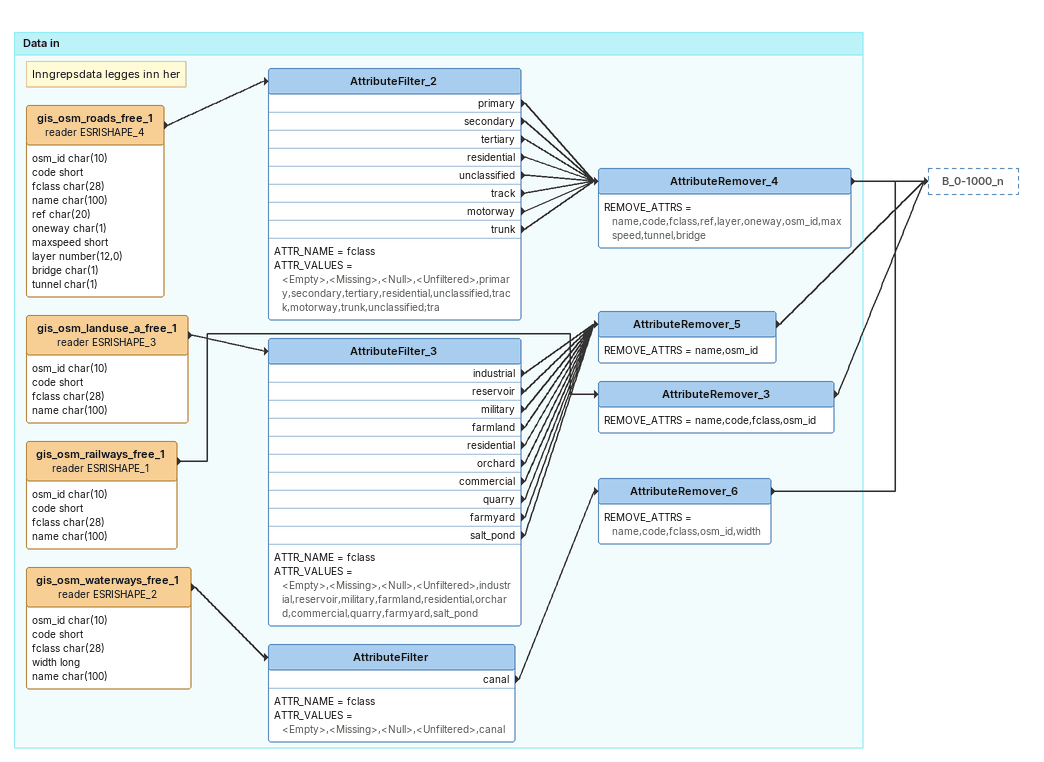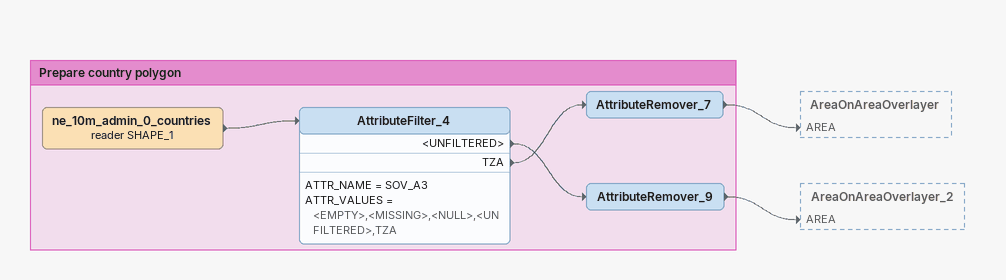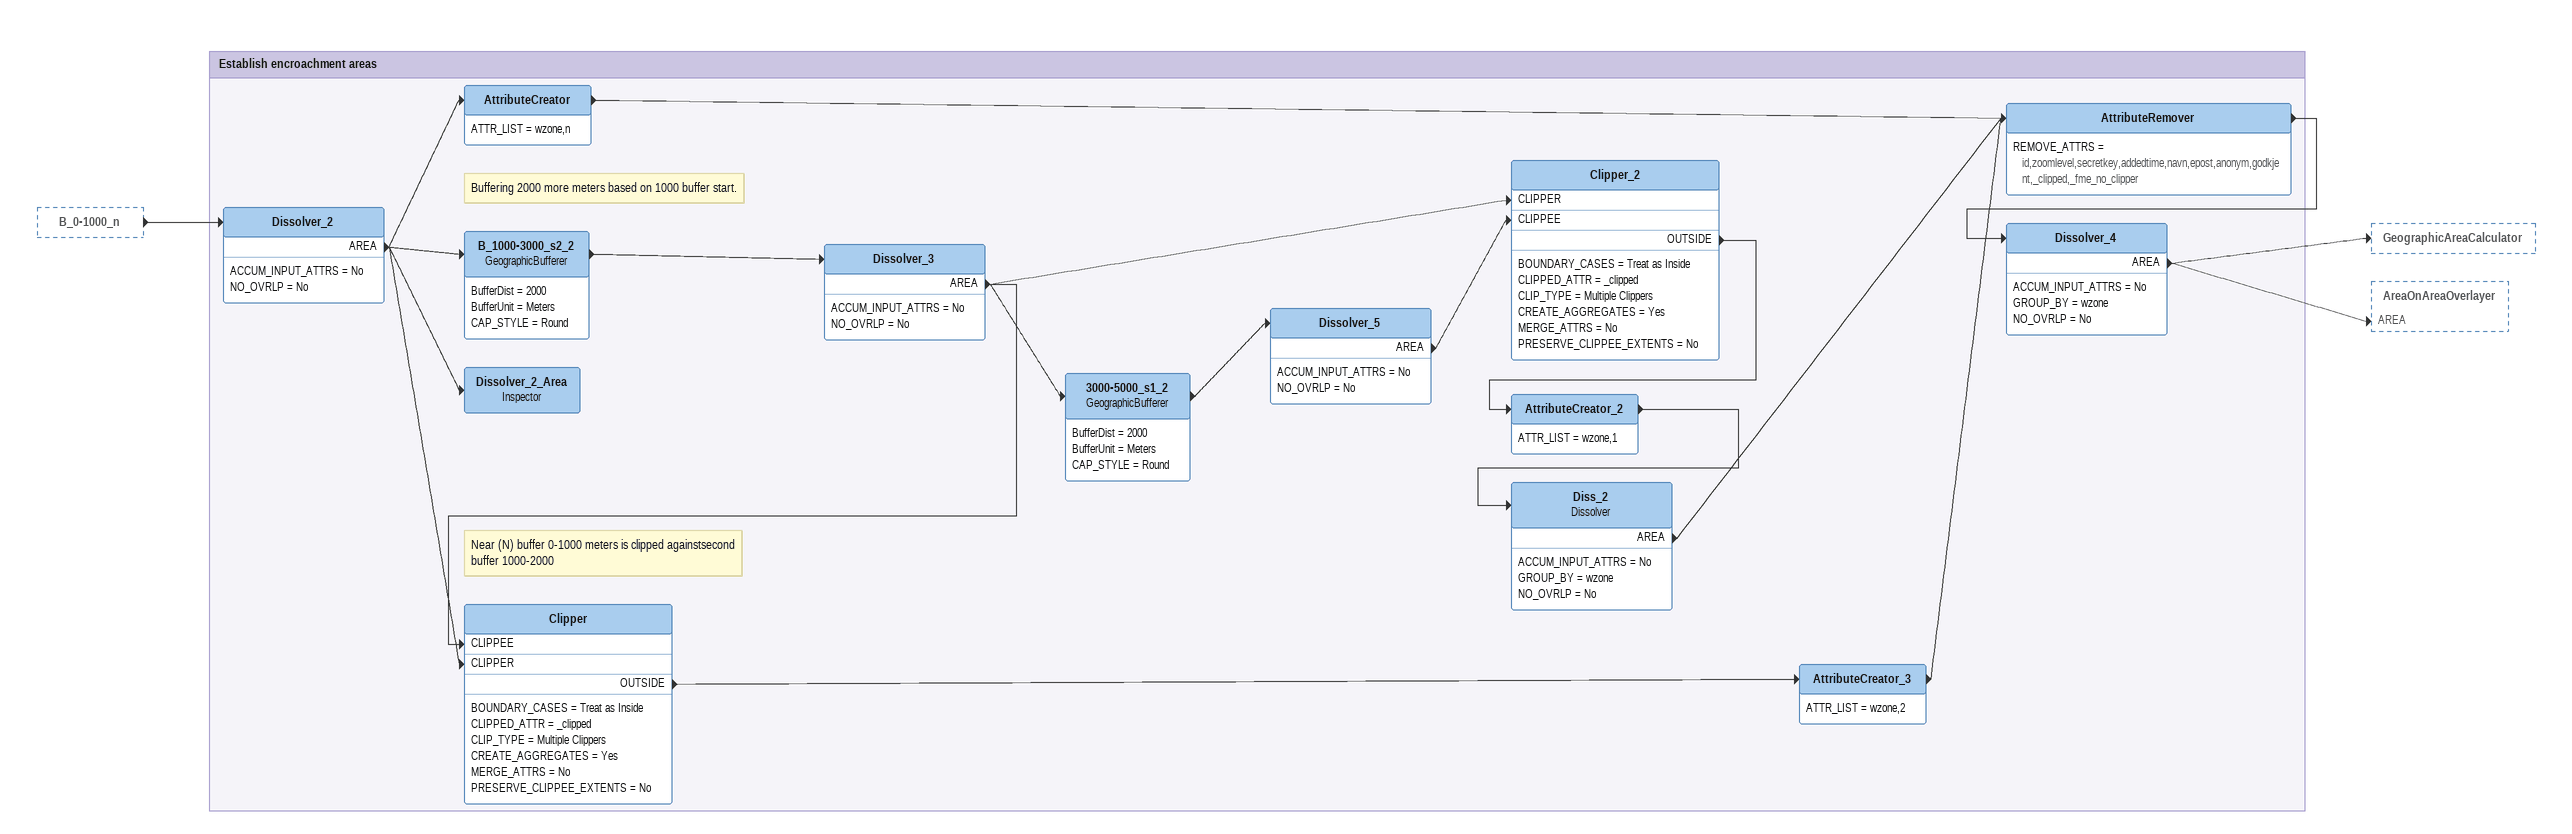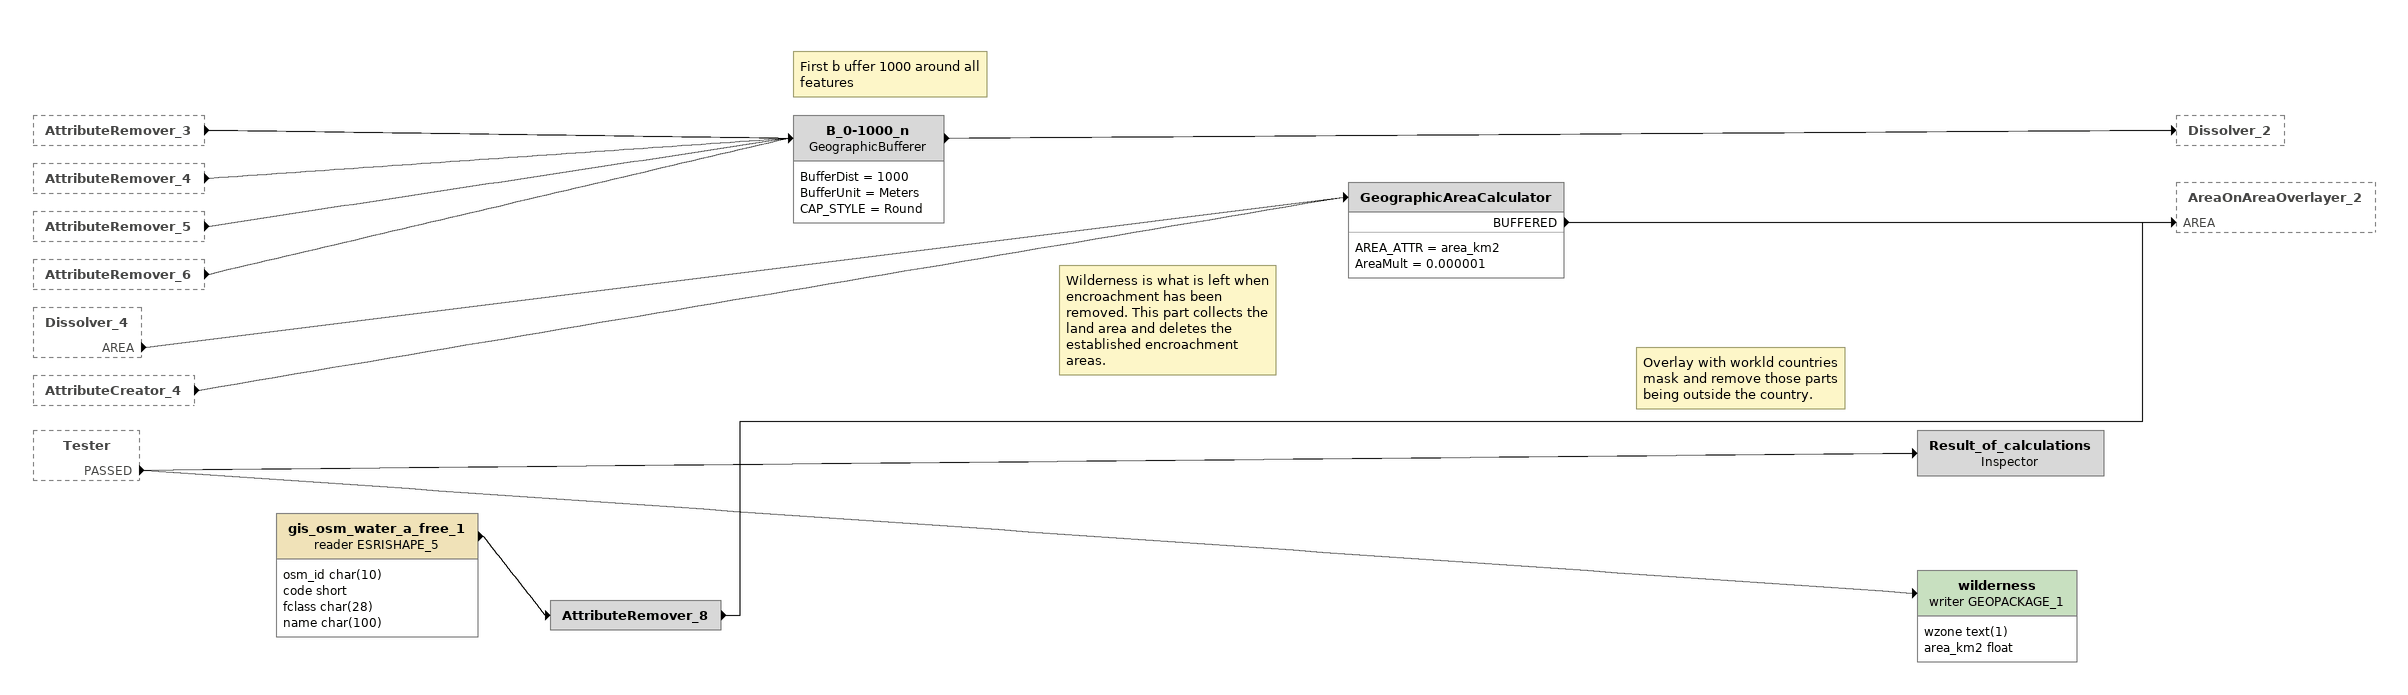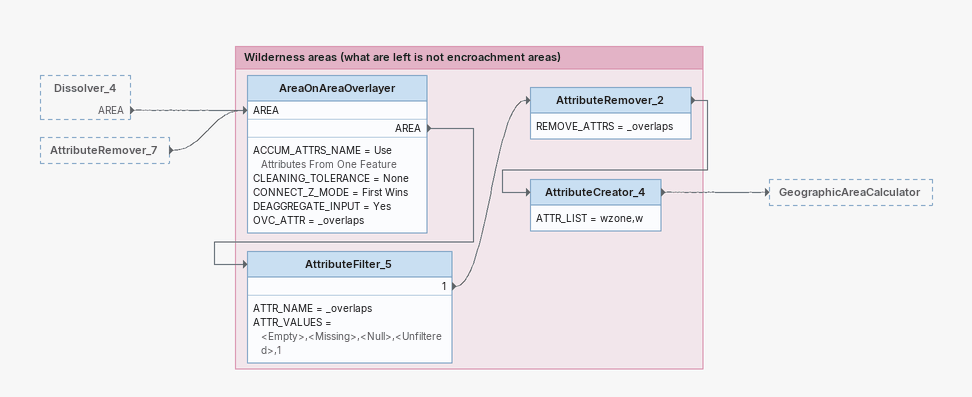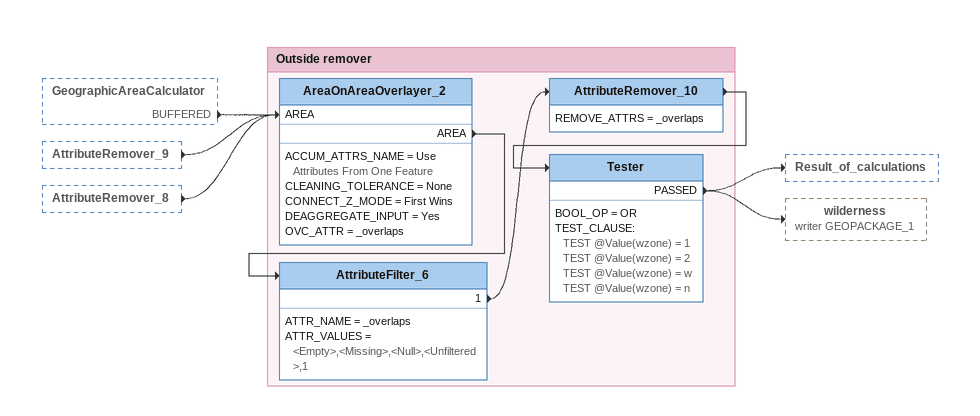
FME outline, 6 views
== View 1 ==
Bookmark: Data in
Note: Inngrepsdata legges inn her
gis_osm_roads_free_1 (reader ESRISHAPE_4)
    attributes: osm_id char(10), code short, fclass char(28), name char(100), ref char(20), oneway char(1), maxspeed short, layer number(12,0), bridge char(1), tunnel char(1)
    -> AttributeFilter_2
AttributeFilter_2
    ATTR_NAME = fclass
    ATTR_VALUES = <Empty>,<Missing>,<Null>,<Unfiltered>,primary,secondary,tertiary,residential,unclassified,track,motorway,trunk,unclassified;tra
    primary -> AttributeRemover_4
    secondary -> AttributeRemover_4
    tertiary -> AttributeRemover_4
    residential -> AttributeRemover_4
    unclassified -> AttributeRemover_4
    track -> AttributeRemover_4
    motorway -> AttributeRemover_4
    trunk -> AttributeRemover_4
AttributeRemover_4
    REMOVE_ATTRS = name,code,fclass,ref,layer,oneway,osm_id,maxspeed,tunnel,bridge
    -> B_0-1000_n
gis_osm_railways_free_1 (reader ESRISHAPE_1)
    attributes: osm_id char(10), code short, fclass char(28), name char(100)
    -> AttributeRemover_3
AttributeRemover_3
    REMOVE_ATTRS = name,code,fclass,osm_id
    -> B_0-1000_n
gis_osm_waterways_free_1 (reader ESRISHAPE_2)
    attributes: osm_id char(10), code short, fclass char(28), width long, name char(100)
    -> AttributeFilter
AttributeFilter
    ATTR_NAME = fclass
    ATTR_VALUES = <Empty>,<Missing>,<Null>,<Unfiltered>,canal
    canal -> AttributeRemover_6
AttributeRemover_6
    REMOVE_ATTRS = name,code,fclass,osm_id,width
    -> B_0-1000_n
gis_osm_landuse_a_free_1 (reader ESRISHAPE_3)
    attributes: osm_id char(10), code short, fclass char(28), name char(100)
    -> AttributeFilter_3
AttributeFilter_3
    ATTR_NAME = fclass
    ATTR_VALUES = <Empty>,<Missing>,<Null>,<Unfiltered>,industrial,reservoir,military,farmland,residential,orchard,commercial,quarry,farmyard,salt_pond
    industrial -> AttributeRemover_5
    reservoir -> AttributeRemover_5
    military -> AttributeRemover_5
    farmland -> AttributeRemover_5
    residential -> AttributeRemover_5
    orchard -> AttributeRemover_5
    commercial -> AttributeRemover_5
    quarry -> AttributeRemover_5
    farmyard -> AttributeRemover_5
    salt_pond -> AttributeRemover_5
AttributeRemover_5
    REMOVE_ATTRS = name,osm_id
    -> B_0-1000_n

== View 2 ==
Bookmark: Prepare country polygon
ne_10m_admin_0_countries (reader SHAPE_1)
    -> AttributeFilter_4
AttributeFilter_4
    ATTR_NAME = SOV_A3
    ATTR_VALUES = <EMPTY>,<MISSING>,<NULL>,<UNFILTERED>,TZA
    <UNFILTERED> -> AttributeRemover_9
    TZA -> AttributeRemover_7
AttributeRemover_7
    -> AreaOnAreaOverlayer [AREA]
AttributeRemover_9
    -> AreaOnAreaOverlayer_2 [AREA]

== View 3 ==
B_0-1000_n [outside]
    -> Dissolver_2

Bookmark: Establish encroachment areas
Dissolver_2
    ACCUM_INPUT_ATTRS = No
    NO_OVRLP = No
    AREA -> B_1000-3000_s2_2
    AREA -> Clipper [CLIPPER]
    AREA -> AttributeCreator
    AREA -> Dissolver_2_Area
AttributeCreator
    ATTR_LIST = wzone,n
    -> AttributeRemover
Note: Buffering 2000 more meters based on 1000 buffer start.
B_1000-3000_s2_2: GeographicBufferer
    BufferDist = 2000
    BufferUnit = Meters
    CAP_STYLE = Round
    -> Dissolver_3
Dissolver_3
    ACCUM_INPUT_ATTRS = No
    NO_OVRLP = No
    AREA -> 3000-5000_s1_2
    AREA -> Clipper_2 [CLIPPER]
    AREA -> Clipper [CLIPPEE]
3000-5000_s1_2: GeographicBufferer
    BufferDist = 2000
    BufferUnit = Meters
    CAP_STYLE = Round
    -> Dissolver_5
Dissolver_5
    ACCUM_INPUT_ATTRS = No
    NO_OVRLP = No
    AREA -> Clipper_2 [CLIPPEE]
Clipper_2
    BOUNDARY_CASES = Treat as Inside
    CLIPPED_ATTR = _clipped
    CLIP_TYPE = Multiple Clippers
    CREATE_AGGREGATES = Yes
    MERGE_ATTRS = No
    PRESERVE_CLIPPEE_EXTENTS = No
    OUTSIDE -> AttributeCreator_2
AttributeCreator_2
    ATTR_LIST = wzone,1
    -> Diss_2
Diss_2: Dissolver
    ACCUM_INPUT_ATTRS = No
    GROUP_BY = wzone
    NO_OVRLP = No
    AREA -> AttributeRemover
Note: Near (N) buffer 0-1000 meters is clipped againstsecond buffer 1000-2000
Clipper
    BOUNDARY_CASES = Treat as Inside
    CLIPPED_ATTR = _clipped
    CLIP_TYPE = Multiple Clippers
    CREATE_AGGREGATES = Yes
    MERGE_ATTRS = No
    PRESERVE_CLIPPEE_EXTENTS = No
    OUTSIDE -> AttributeCreator_3
AttributeCreator_3
    ATTR_LIST = wzone,2
    -> AttributeRemover
AttributeRemover
    REMOVE_ATTRS = id,zoomlevel,secretkey,addedtime,navn,epost,anonym,godkjent,_clipped,_fme_no_clipper
    -> Dissolver_4
Dissolver_4
    ACCUM_INPUT_ATTRS = No
    GROUP_BY = wzone
    NO_OVRLP = No
    AREA -> GeographicAreaCalculator
    AREA -> AreaOnAreaOverlayer [AREA]
Dissolver_2_Area: Inspector

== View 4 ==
AttributeRemover_3 [outside]
    -> B_0-1000_n
AttributeRemover_4 [outside]
    -> B_0-1000_n
AttributeRemover_5 [outside]
    -> B_0-1000_n
AttributeRemover_6 [outside]
    -> B_0-1000_n
Dissolver_4 [outside]
    AREA -> GeographicAreaCalculator
AttributeCreator_4 [outside]
    -> GeographicAreaCalculator
Tester [outside]
    PASSED -> Result_of_calculations
    PASSED -> wilderness (writer GEOPACKAGE_1)
Note: First b uffer 1000 around all features
B_0-1000_n: GeographicBufferer
    BufferDist = 1000
    BufferUnit = Meters
    CAP_STYLE = Round
    -> Dissolver_2
Note: Wilderness is what is left when encroachment has been removed. This part collects the land area and deletes the established encroachment areas.
GeographicAreaCalculator
    AREA_ATTR = area_km2
    AreaMult = 0.000001
    BUFFERED -> AreaOnAreaOverlayer_2 [AREA]
gis_osm_water_a_free_1 (reader ESRISHAPE_5)
    attributes: osm_id char(10), code short, fclass char(28), name char(100)
    -> AttributeRemover_8
AttributeRemover_8
    -> AreaOnAreaOverlayer_2 [AREA]
Note: Overlay with workld countries mask and remove those parts being outside the country.
Result_of_calculations: Inspector
wilderness (writer GEOPACKAGE_1)
    attributes: wzone text(1), area_km2 float

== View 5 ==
Dissolver_4 [outside]
    AREA -> AreaOnAreaOverlayer [AREA]
AttributeRemover_7 [outside]
    -> AreaOnAreaOverlayer [AREA]

Bookmark: Wilderness areas (what are left is not encroachment areas)
AreaOnAreaOverlayer
    ACCUM_ATTRS_NAME = Use Attributes From One Feature
    CLEANING_TOLERANCE = None
    CONNECT_Z_MODE = First Wins
    DEAGGREGATE_INPUT = Yes
    OVC_ATTR = _overlaps
    AREA -> AttributeFilter_5
AttributeFilter_5
    ATTR_NAME = _overlaps
    ATTR_VALUES = <Empty>,<Missing>,<Null>,<Unfiltered>,1
    1 -> AttributeRemover_2
AttributeRemover_2
    REMOVE_ATTRS = _overlaps
    -> AttributeCreator_4
AttributeCreator_4
    ATTR_LIST = wzone,w
    -> GeographicAreaCalculator

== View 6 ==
GeographicAreaCalculator [outside]
    BUFFERED -> AreaOnAreaOverlayer_2 [AREA]
AttributeRemover_9 [outside]
    -> AreaOnAreaOverlayer_2 [AREA]
AttributeRemover_8 [outside]
    -> AreaOnAreaOverlayer_2 [AREA]

Bookmark: Outside remover
AreaOnAreaOverlayer_2
    ACCUM_ATTRS_NAME = Use Attributes From One Feature
    CLEANING_TOLERANCE = None
    CONNECT_Z_MODE = First Wins
    DEAGGREGATE_INPUT = Yes
    OVC_ATTR = _overlaps
    AREA -> AttributeFilter_6
AttributeFilter_6
    ATTR_NAME = _overlaps
    ATTR_VALUES = <Empty>,<Missing>,<Null>,<Unfiltered>,1
    1 -> AttributeRemover_10
AttributeRemover_10
    REMOVE_ATTRS = _overlaps
    -> Tester
Tester
    BOOL_OP = OR
    TEST_CLAUSE:
      TEST @Value(wzone) = 1
      TEST @Value(wzone) = 2
      TEST @Value(wzone) = w
      TEST @Value(wzone) = n
    PASSED -> Result_of_calculations
    PASSED -> wilderness (writer GEOPACKAGE_1)
